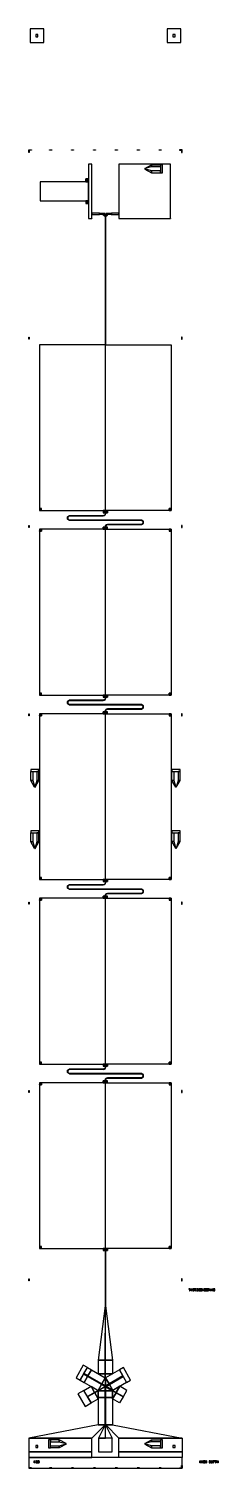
# Model space of a CAD drawing. Extents: x -100 to 6882, y -100 to 52850.
import ezdxf

# ---------------------------------------------------------------- set-up
doc = ezdxf.new("R2010")
doc.units = 0

# ---------------------------------------------------------------- blocks, each defined once
blk = doc.blocks.new('C1B')
for points in [[(-50, 52850), (-50, 52350), (450, 52350), (450, 52850), (-50, 52850)], [(160, 52640), (160, 52560), (240, 52560), (240, 52640), (160, 52640)], [(5000, 52850), (5000, 52350), (5500, 52350), (5500, 52850), (5000, 52850)], [(5210, 52640), (5210, 52560), (5290, 52560), (5290, 52640), (5210, 52640)], [(-100, 48400), (0, 48400), (0, 48380), (-80, 48380), (-80, 48300), (-100, 48300), (-100, 48400)], [(667, 48400), (747, 48400), (747, 48380), (667, 48380), (667, 48400)], [(1474, 48400), (1554, 48400), (1554, 48380), (1474, 48380), (1474, 48400)], [(2281, 48400), (2361, 48400), (2361, 48380), (2281, 48380), (2281, 48400)], [(3089, 48400), (3169, 48400), (3169, 48380), (3089, 48380), (3089, 48400)], [(3896, 48400), (3976, 48400), (3976, 48380), (3896, 48380), (3896, 48400)], [(4703, 48400), (4783, 48400), (4783, 48380), (4703, 48380), (4703, 48400)], [(5550, 48400), (5450, 48400), (5450, 48380), (5530, 48380), (5530, 48300), (5550, 48300), (5550, 48400)], [(2225, 47876), (2105, 47876), (2105, 45876), (2225, 45876), (2225, 47876)], [(2105, 47876), (2105, 47866), (2115, 47866), (2115, 47876), (2105, 47876)], [(2105, 47866), (2106, 47871), (2110, 47875), (2115, 47876), (2115, 47871), (2112, 47870), (2111, 47868), (2110, 47866), (2105, 47866)], [(2110, 47866), (2111, 47868), (2112, 47870), (2115, 47871), (2115, 47866), (2115, 47866), (2115, 47866), (2115, 47866), (2110, 47866)], [(2215, 47876), (2215, 47866), (2225, 47866), (2225, 47876), (2215, 47876)], [(2225, 47866), (2224, 47871), (2220, 47875), (2215, 47876), (2215, 47871), (2218, 47870), (2219, 47868), (2220, 47866), (2225, 47866)], [(2220, 47866), (2219, 47868), (2218, 47870), (2215, 47871), (2215, 47866), (2215, 47866), (2215, 47866), (2215, 47866), (2220, 47866)], [(3225, 45876), (5125, 45876), (5125, 47876), (3225, 47876), (3225, 45876)], [(3225, 47876), (3225, 47866), (3235, 47866), (3235, 47876), (3225, 47876)], [(3225, 47866), (3226, 47871), (3230, 47875), (3235, 47876), (3235, 47871), (3232, 47870), (3231, 47868), (3230, 47866), (3225, 47866)], [(3230, 47866), (3231, 47868), (3232, 47870), (3235, 47871), (3235, 47866), (3235, 47866), (3235, 47866), (3235, 47866), (3230, 47866)], [(4425, 47775), (4175, 47705), (4175, 47710), (4425, 47850), (4425, 47775)], [(4425, 47775), (4175, 47705), (4175, 47710), (4425, 47850), (4425, 47775)], [(4425, 47625), (4175, 47695), (4175, 47690), (4425, 47550), (4425, 47625)], [(4425, 47625), (4175, 47695), (4175, 47690), (4425, 47550), (4425, 47625)], [(4750, 47775), (4425, 47775), (4425, 47850), (4750, 47850), (4750, 47775)], [(4750, 47775), (4425, 47775), (4425, 47850), (4750, 47850), (4750, 47775)], [(4825, 47850), (4750, 47850), (4750, 47550), (4825, 47550), (4825, 47850)], [(4825, 47850), (4750, 47850), (4750, 47550), (4825, 47550), (4825, 47850)], [(5115, 47876), (5115, 47866), (5125, 47866), (5125, 47876), (5115, 47876)], [(5125, 47866), (5124, 47871), (5120, 47875), (5115, 47876), (5115, 47871), (5118, 47870), (5119, 47868), (5120, 47866), (5125, 47866)], [(5120, 47866), (5119, 47868), (5118, 47870), (5115, 47871), (5115, 47866), (5115, 47866), (5115, 47866), (5115, 47866), (5120, 47866)], [(2105, 47226), (325, 47226), (325, 46526), (2105, 46526), (2105, 47226)], [(325, 47226), (325, 47216), (335, 47216), (335, 47226), (325, 47226)], [(325, 47216), (326, 47221), (330, 47225), (335, 47226), (335, 47221), (332, 47220), (331, 47218), (330, 47216), (325, 47216)], [(330, 47216), (331, 47218), (332, 47220), (335, 47221), (335, 47216), (335, 47216), (335, 47216), (335, 47216), (330, 47216)], [(2105, 47226), (2105, 47326), (2005, 47326), (2005, 47226), (2105, 47226)], [(2105, 47326), (2092, 47276), (2055, 47239), (2005, 47226), (2005, 47276), (2030, 47283), (2048, 47301), (2055, 47326), (2105, 47326)], [(2055, 47326), (2048, 47301), (2030, 47283), (2005, 47276), (2005, 47326), (2005, 47326), (2005, 47326), (2005, 47326), (2055, 47326)], [(4750, 47625), (4425, 47625), (4425, 47550), (4750, 47550), (4750, 47625)], [(4750, 47625), (4425, 47625), (4425, 47550), (4750, 47550), (4750, 47625)], [(335, 46526), (335, 46536), (325, 46536), (325, 46526), (335, 46526)], [(325, 46536), (326, 46531), (330, 46527), (335, 46526), (335, 46531), (332, 46532), (331, 46534), (330, 46536), (325, 46536)], [(330, 46536), (331, 46534), (332, 46532), (335, 46531), (335, 46536), (335, 46536), (335, 46536), (335, 46536), (330, 46536)], [(2005, 46526), (2005, 46426), (2105, 46426), (2105, 46526), (2005, 46526)], [(2105, 46426), (2092, 46476), (2055, 46513), (2005, 46526), (2005, 46476), (2030, 46469), (2048, 46451), (2055, 46426), (2105, 46426)], [(2055, 46426), (2048, 46451), (2030, 46469), (2005, 46476), (2005, 46426), (2005, 46426), (2005, 46426), (2005, 46426), (2055, 46426)], [(2230, 46064), (2230, 46069), (2225, 46069), (2225, 46064), (2230, 46064)], [(2225, 46069), (2226, 46066), (2228, 46065), (2230, 46064), (2230, 46066), (2229, 46067), (2228, 46068), (2228, 46069), (2225, 46069)], [(2228, 46069), (2228, 46068), (2229, 46067), (2230, 46066), (2230, 46069), (2230, 46069), (2230, 46069), (2230, 46069), (2228, 46069)], [(3225, 46064), (3225, 46069), (3220, 46069), (3220, 46064), (3225, 46064)], [(3225, 46069), (3224, 46066), (3222, 46065), (3220, 46064), (3220, 46066), (3221, 46067), (3222, 46068), (3222, 46069), (3225, 46069)], [(3222, 46069), (3222, 46068), (3221, 46067), (3220, 46066), (3220, 46069), (3220, 46069), (3220, 46069), (3220, 46069), (3222, 46069)], [(2115, 45876), (2115, 45886), (2105, 45886), (2105, 45876), (2115, 45876)], [(2105, 45886), (2106, 45881), (2110, 45877), (2115, 45876), (2115, 45881), (2112, 45882), (2111, 45884), (2110, 45886), (2105, 45886)], [(2110, 45886), (2111, 45884), (2112, 45882), (2115, 45881), (2115, 45886), (2115, 45886), (2115, 45886), (2115, 45886), (2110, 45886)], [(2225, 45876), (2225, 45886), (2215, 45886), (2215, 45876), (2225, 45876)], [(2225, 45886), (2224, 45881), (2220, 45877), (2215, 45876), (2215, 45881), (2218, 45882), (2219, 45884), (2220, 45886), (2225, 45886)], [(2220, 45886), (2219, 45884), (2218, 45882), (2215, 45881), (2215, 45886), (2215, 45886), (2215, 45886), (2215, 45886), (2220, 45886)], [(2506, 46064), (2225, 46064), (2225, 46014), (2506, 46014), (2506, 46064)], [(2225, 46014), (2225, 46009), (2230, 46009), (2230, 46014), (2225, 46014)], [(2225, 46009), (2226, 46012), (2228, 46013), (2230, 46014), (2230, 46012), (2229, 46011), (2228, 46010), (2228, 46009), (2225, 46009)], [(2228, 46009), (2228, 46010), (2229, 46011), (2230, 46012), (2230, 46009), (2230, 46009), (2230, 46009), (2230, 46009), (2228, 46009)], [(2496, 46064), (2496, 46054), (2506, 46054), (2506, 46064), (2496, 46064)], [(2506, 46054), (2504, 46059), (2500, 46063), (2496, 46064), (2496, 46059), (2498, 46058), (2500, 46056), (2500, 46054), (2506, 46054)], [(2500, 46054), (2500, 46056), (2498, 46058), (2496, 46059), (2496, 46054), (2496, 46054), (2496, 46054), (2496, 46054), (2500, 46054)], [(2506, 46014), (2506, 46024), (2496, 46024), (2496, 46014), (2506, 46014)], [(2506, 46024), (2504, 46019), (2500, 46015), (2496, 46014), (2496, 46019), (2498, 46020), (2500, 46022), (2500, 46024), (2506, 46024)], [(2500, 46024), (2500, 46022), (2498, 46020), (2496, 46019), (2496, 46024), (2496, 46024), (2496, 46024), (2496, 46024), (2500, 46024)], [(2510, 46050), (2510, 46055), (2506, 46055), (2506, 46050), (2510, 46050)], [(2506, 46055), (2506, 46052), (2508, 46051), (2510, 46050), (2510, 46052), (2509, 46053), (2508, 46054), (2508, 46055), (2506, 46055)], [(2706, 46050), (2506, 46050), (2506, 46028), (2706, 46028), (2706, 46050)], [(2506, 46028), (2506, 46023), (2510, 46023), (2510, 46028), (2506, 46028)], [(2506, 46023), (2506, 46026), (2508, 46027), (2510, 46028), (2510, 46026), (2509, 46025), (2508, 46024), (2508, 46023), (2506, 46023)], [(2508, 46055), (2508, 46054), (2509, 46053), (2510, 46052), (2510, 46055), (2510, 46055), (2510, 46055), (2510, 46055), (2508, 46055)], [(2508, 46023), (2508, 46024), (2509, 46025), (2510, 46026), (2510, 46023), (2510, 46023), (2510, 46023), (2510, 46023), (2508, 46023)], [(2657, 46005), (2659, 46014), (2665, 46020), (2674, 46022), (2674, 46020), (2666, 46018), (2661, 46013), (2659, 46005), (2657, 46005)], [(2660, 45990), (2660, 46005), (2657, 46005), (2657, 45990), (2660, 45990)], [(2674, 45974), (2665, 45976), (2659, 45982), (2657, 45990), (2659, 45990), (2661, 45983), (2666, 45977), (2674, 45975), (2674, 45974)], [(2659, 46005), (2661, 46013), (2666, 46018), (2674, 46020), (2674, 46019), (2667, 46017), (2662, 46012), (2660, 46005), (2659, 46005)], [(2674, 45975), (2666, 45977), (2661, 45983), (2659, 45990), (2660, 45990), (2662, 45984), (2667, 45979), (2674, 45977), (2674, 45975)], [(2674, 46019), (2777, 46019), (2777, 46022), (2674, 46022), (2674, 46019)], [(2707, 45977), (2674, 45977), (2674, 45974), (2707, 45974), (2707, 45977)], [(2700, 46046), (2696, 46046), (2696, 46032), (2700, 46032), (2700, 46046)], [(2706, 46042), (2700, 46042), (2700, 46036), (2706, 46036), (2706, 46042)], [(2724, 45960), (2721, 45969), (2715, 45975), (2707, 45977), (2707, 45975), (2715, 45973), (2720, 45968), (2722, 45960), (2724, 45960)], [(2722, 45960), (2720, 45968), (2715, 45973), (2707, 45975), (2707, 45974), (2714, 45972), (2719, 45967), (2720, 45960), (2722, 45960)], [(2724, 41225), (2724, 45960), (2720, 45960), (2720, 41225), (2724, 41225)], [(2726, 45960), (2729, 45969), (2735, 45975), (2743, 45977), (2743, 45975), (2736, 45973), (2730, 45968), (2728, 45960), (2726, 45960)], [(2726, 41225), (2726, 45960), (2730, 45960), (2730, 41225), (2726, 41225)], [(2728, 45960), (2730, 45968), (2736, 45973), (2743, 45975), (2743, 45974), (2736, 45972), (2731, 45967), (2730, 45960), (2728, 45960)], [(2743, 45974), (2777, 45974), (2777, 45977), (2743, 45977), (2743, 45974)], [(2744, 46028), (2944, 46028), (2944, 46050), (2744, 46050), (2744, 46028)], [(2744, 46036), (2750, 46036), (2750, 46042), (2744, 46042), (2744, 46036)], [(2750, 46032), (2754, 46032), (2754, 46046), (2750, 46046), (2750, 46032)], [(2793, 46005), (2791, 46014), (2785, 46020), (2777, 46022), (2777, 46020), (2784, 46018), (2789, 46013), (2792, 46005), (2793, 46005)], [(2792, 46005), (2789, 46013), (2784, 46018), (2777, 46020), (2777, 46019), (2783, 46017), (2788, 46012), (2790, 46005), (2792, 46005)], [(2777, 45974), (2785, 45976), (2791, 45982), (2793, 45990), (2792, 45990), (2789, 45983), (2784, 45977), (2777, 45975), (2777, 45974)], [(2777, 45975), (2784, 45977), (2789, 45983), (2792, 45990), (2790, 45990), (2788, 45984), (2783, 45979), (2777, 45977), (2777, 45975)], [(2793, 45990), (2793, 46005), (2790, 46005), (2790, 45990), (2793, 45990)], [(2944, 46050), (2944, 46055), (2940, 46055), (2940, 46050), (2944, 46050)], [(2944, 46055), (2944, 46052), (2942, 46051), (2940, 46050), (2940, 46052), (2941, 46053), (2942, 46054), (2942, 46055), (2944, 46055)], [(2942, 46055), (2942, 46054), (2941, 46053), (2940, 46052), (2940, 46055), (2940, 46055), (2940, 46055), (2940, 46055), (2942, 46055)], [(2940, 46028), (2940, 46023), (2944, 46023), (2944, 46028), (2940, 46028)], [(2944, 46023), (2944, 46026), (2942, 46027), (2940, 46028), (2940, 46026), (2941, 46025), (2942, 46024), (2942, 46023), (2944, 46023)], [(2942, 46023), (2942, 46024), (2941, 46025), (2940, 46026), (2940, 46023), (2940, 46023), (2940, 46023), (2940, 46023), (2942, 46023)], [(2944, 46014), (3225, 46014), (3225, 46064), (2944, 46064), (2944, 46014)], [(2944, 46064), (2944, 46059), (2950, 46059), (2950, 46064), (2944, 46064)], [(2944, 46059), (2945, 46062), (2947, 46063), (2950, 46064), (2950, 46062), (2948, 46061), (2947, 46060), (2947, 46059), (2944, 46059)], [(2950, 46014), (2950, 46019), (2944, 46019), (2944, 46014), (2950, 46014)], [(2944, 46019), (2945, 46016), (2947, 46015), (2950, 46014), (2950, 46016), (2948, 46017), (2947, 46018), (2947, 46019), (2944, 46019)], [(2947, 46059), (2947, 46060), (2948, 46061), (2950, 46062), (2950, 46059), (2950, 46059), (2950, 46059), (2950, 46059), (2947, 46059)], [(2947, 46019), (2947, 46018), (2948, 46017), (2950, 46016), (2950, 46019), (2950, 46019), (2950, 46019), (2950, 46019), (2947, 46019)], [(3220, 46014), (3220, 46009), (3225, 46009), (3225, 46014), (3220, 46014)], [(3225, 46009), (3224, 46012), (3222, 46013), (3220, 46014), (3220, 46012), (3221, 46011), (3222, 46010), (3222, 46009), (3225, 46009)], [(3222, 46009), (3222, 46010), (3221, 46011), (3220, 46012), (3220, 46009), (3220, 46009), (3220, 46009), (3220, 46009), (3222, 46009)], [(3235, 45876), (3235, 45886), (3225, 45886), (3225, 45876), (3235, 45876)], [(3225, 45886), (3226, 45881), (3230, 45877), (3235, 45876), (3235, 45881), (3232, 45882), (3231, 45884), (3230, 45886), (3225, 45886)], [(3230, 45886), (3231, 45884), (3232, 45882), (3235, 45881), (3235, 45886), (3235, 45886), (3235, 45886), (3235, 45886), (3230, 45886)], [(5125, 45876), (5125, 45886), (5115, 45886), (5115, 45876), (5125, 45876)], [(5125, 45886), (5124, 45881), (5120, 45877), (5115, 45876), (5115, 45881), (5118, 45882), (5119, 45884), (5120, 45886), (5125, 45886)], [(5120, 45886), (5119, 45884), (5118, 45882), (5115, 45881), (5115, 45886), (5115, 45886), (5115, 45886), (5115, 45886), (5120, 45886)], [(-100, 41431), (-100, 41511), (-80, 41511), (-80, 41431), (-100, 41431)], [(5550, 41431), (5550, 41511), (5530, 41511), (5530, 41431), (5550, 41431)], [(2724, 35125), (2724, 41225), (301, 41225), (301, 35125), (2724, 35125)], [(2726, 35125), (2726, 41225), (5149, 41225), (5149, 35125), (2726, 35125)], [(376, 35125), (376, 35200), (301, 35200), (301, 35125), (376, 35125)], [(301, 35200), (311, 35162), (338, 35135), (376, 35125), (376, 35162), (357, 35167), (344, 35181), (338, 35200), (301, 35200)], [(338, 35200), (344, 35181), (357, 35167), (376, 35162), (376, 35200), (376, 35200), (376, 35200), (376, 35200), (338, 35200)], [(2645, 34929), (2687, 34941), (2718, 34971), (2730, 35014), (2726, 35014), (2716, 34973), (2686, 34943), (2645, 34932), (2645, 34929)], [(2645, 34935), (2684, 34946), (2713, 34974), (2724, 35014), (2720, 35014), (2710, 34976), (2683, 34948), (2645, 34938), (2645, 34935)], [(2646, 35125), (2646, 35050), (2720, 35050), (2720, 35125), (2646, 35125)], [(2720, 35050), (2710, 35087), (2683, 35115), (2646, 35125), (2646, 35087), (2664, 35082), (2678, 35068), (2683, 35050), (2720, 35050)], [(2683, 35050), (2678, 35068), (2664, 35082), (2646, 35087), (2646, 35050), (2646, 35050), (2646, 35050), (2646, 35050), (2683, 35050)], [(2724, 35014), (2724, 35125), (2720, 35125), (2720, 35014), (2724, 35014)], [(2726, 35014), (2726, 35125), (2730, 35125), (2730, 35014), (2726, 35014)], [(2730, 35125), (2730, 35050), (2804, 35050), (2804, 35125), (2730, 35125)], [(2730, 35050), (2740, 35087), (2767, 35115), (2804, 35125), (2804, 35087), (2786, 35082), (2772, 35068), (2767, 35050), (2730, 35050)], [(2767, 35050), (2772, 35068), (2786, 35082), (2804, 35087), (2804, 35050), (2804, 35050), (2804, 35050), (2804, 35050), (2767, 35050)], [(5149, 35125), (5149, 35200), (5074, 35200), (5074, 35125), (5149, 35125)], [(5149, 35200), (5139, 35162), (5112, 35135), (5074, 35125), (5074, 35162), (5093, 35167), (5106, 35181), (5112, 35200), (5149, 35200)], [(5112, 35200), (5106, 35181), (5093, 35167), (5074, 35162), (5074, 35200), (5074, 35200), (5074, 35200), (5074, 35200), (5112, 35200)], [(-100, 34503), (-100, 34583), (-80, 34583), (-80, 34503), (-100, 34503)], [(2724, 28339), (2724, 34439), (301, 34439), (301, 28339), (2724, 28339)], [(301, 34439), (301, 34364), (376, 34364), (376, 34439), (301, 34439)], [(301, 34364), (311, 34401), (338, 34429), (376, 34439), (376, 34401), (357, 34396), (344, 34382), (338, 34364), (301, 34364)], [(1400, 34769), (1327, 34811), (1327, 34896), (1400, 34938), (1400, 34935), (1329, 34894), (1329, 34813), (1400, 34772), (1400, 34769)], [(1400, 34775), (1332, 34814), (1332, 34893), (1400, 34932), (1400, 34929), (1335, 34891), (1335, 34816), (1400, 34778), (1400, 34775)], [(1400, 34935), (2645, 34935), (2645, 34938), (1400, 34938), (1400, 34935)], [(1400, 34932), (2645, 34932), (2645, 34929), (1400, 34929), (1400, 34932)], [(4050, 34775), (1400, 34775), (1400, 34778), (4050, 34778), (4050, 34775)], [(4050, 34772), (1400, 34772), (1400, 34769), (4050, 34769), (4050, 34772)], [(2720, 34439), (2720, 34514), (2646, 34514), (2646, 34439), (2720, 34439)], [(2720, 34514), (2710, 34476), (2683, 34449), (2646, 34439), (2646, 34476), (2664, 34481), (2678, 34495), (2683, 34514), (2720, 34514)], [(2683, 34514), (2678, 34495), (2664, 34481), (2646, 34476), (2646, 34514), (2646, 34514), (2646, 34514), (2646, 34514), (2683, 34514)], [(2720, 34534), (2732, 34576), (2763, 34607), (2805, 34618), (2805, 34615), (2764, 34604), (2734, 34574), (2724, 34534), (2720, 34534)], [(2724, 34439), (2724, 34534), (2720, 34534), (2720, 34439), (2724, 34439)], [(2726, 34534), (2737, 34573), (2766, 34602), (2805, 34612), (2805, 34609), (2767, 34599), (2740, 34571), (2730, 34534), (2726, 34534)], [(2726, 34439), (2726, 34534), (2730, 34534), (2730, 34439), (2726, 34439)], [(2726, 28339), (2726, 34439), (5149, 34439), (5149, 28339), (2726, 28339)], [(2804, 34439), (2804, 34514), (2730, 34514), (2730, 34439), (2804, 34439)], [(2730, 34514), (2740, 34476), (2767, 34449), (2804, 34439), (2804, 34476), (2786, 34481), (2772, 34495), (2767, 34514), (2730, 34514)], [(2767, 34514), (2772, 34495), (2786, 34481), (2804, 34476), (2804, 34514), (2804, 34514), (2804, 34514), (2804, 34514), (2767, 34514)], [(2805, 34615), (4050, 34615), (4050, 34618), (2805, 34618), (2805, 34615)], [(2805, 34612), (4050, 34612), (4050, 34609), (2805, 34609), (2805, 34612)], [(4050, 34609), (4123, 34651), (4123, 34736), (4050, 34778), (4050, 34775), (4121, 34734), (4121, 34653), (4050, 34612), (4050, 34609)], [(4050, 34615), (4118, 34654), (4118, 34733), (4050, 34772), (4050, 34769), (4115, 34731), (4115, 34656), (4050, 34618), (4050, 34615)], [(5074, 34439), (5074, 34364), (5149, 34364), (5149, 34439), (5074, 34439)], [(5149, 34364), (5139, 34401), (5112, 34429), (5074, 34439), (5074, 34401), (5093, 34396), (5106, 34382), (5112, 34364), (5149, 34364)], [(5550, 34503), (5550, 34583), (5530, 34583), (5530, 34503), (5550, 34503)], [(338, 34364), (344, 34382), (357, 34396), (376, 34401), (376, 34364), (376, 34364), (376, 34364), (376, 34364), (338, 34364)], [(5112, 34364), (5106, 34382), (5093, 34396), (5074, 34401), (5074, 34364), (5074, 34364), (5074, 34364), (5074, 34364), (5112, 34364)], [(376, 28339), (376, 28414), (301, 28414), (301, 28339), (376, 28339)], [(301, 28414), (311, 28376), (338, 28349), (376, 28339), (376, 28376), (357, 28381), (344, 28395), (338, 28414), (301, 28414)], [(338, 28414), (344, 28395), (357, 28381), (376, 28376), (376, 28414), (376, 28414), (376, 28414), (376, 28414), (338, 28414)], [(1400, 27983), (1327, 28025), (1327, 28110), (1400, 28152), (1400, 28149), (1329, 28108), (1329, 28027), (1400, 27986), (1400, 27983)], [(1400, 27989), (1332, 28028), (1332, 28107), (1400, 28146), (1400, 28143), (1335, 28105), (1335, 28030), (1400, 27992), (1400, 27989)], [(1400, 28149), (2645, 28149), (2645, 28152), (1400, 28152), (1400, 28149)], [(1400, 28146), (2645, 28146), (2645, 28143), (1400, 28143), (1400, 28146)], [(2645, 28143), (2687, 28155), (2718, 28185), (2730, 28228), (2726, 28228), (2716, 28187), (2686, 28157), (2645, 28146), (2645, 28143)], [(2645, 28149), (2684, 28160), (2713, 28188), (2724, 28228), (2720, 28228), (2710, 28190), (2683, 28162), (2645, 28152), (2645, 28149)], [(2646, 28339), (2646, 28264), (2720, 28264), (2720, 28339), (2646, 28339)], [(2720, 28264), (2710, 28301), (2683, 28329), (2646, 28339), (2646, 28301), (2664, 28296), (2678, 28282), (2683, 28264), (2720, 28264)], [(2683, 28264), (2678, 28282), (2664, 28296), (2646, 28301), (2646, 28264), (2646, 28264), (2646, 28264), (2646, 28264), (2683, 28264)], [(2724, 28228), (2724, 28339), (2720, 28339), (2720, 28228), (2724, 28228)], [(2726, 28228), (2726, 28339), (2730, 28339), (2730, 28228), (2726, 28228)], [(2730, 28339), (2730, 28264), (2804, 28264), (2804, 28339), (2730, 28339)], [(2730, 28264), (2740, 28301), (2767, 28329), (2804, 28339), (2804, 28301), (2786, 28296), (2772, 28282), (2767, 28264), (2730, 28264)], [(2767, 28264), (2772, 28282), (2786, 28296), (2804, 28301), (2804, 28264), (2804, 28264), (2804, 28264), (2804, 28264), (2767, 28264)], [(5149, 28339), (5149, 28414), (5074, 28414), (5074, 28339), (5149, 28339)], [(5149, 28414), (5139, 28376), (5112, 28349), (5074, 28339), (5074, 28376), (5093, 28381), (5106, 28395), (5112, 28414), (5149, 28414)], [(5112, 28414), (5106, 28395), (5093, 28381), (5074, 28376), (5074, 28414), (5074, 28414), (5074, 28414), (5074, 28414), (5112, 28414)], [(-100, 27574), (-100, 27654), (-80, 27654), (-80, 27574), (-100, 27574)], [(2724, 21553), (2724, 27653), (301, 27653), (301, 21553), (2724, 21553)], [(301, 27653), (301, 27578), (376, 27578), (376, 27653), (301, 27653)], [(301, 27578), (311, 27615), (338, 27643), (376, 27653), (376, 27615), (357, 27610), (344, 27596), (338, 27578), (301, 27578)], [(338, 27578), (344, 27596), (357, 27610), (376, 27615), (376, 27578), (376, 27578), (376, 27578), (376, 27578), (338, 27578)], [(4050, 27989), (1400, 27989), (1400, 27992), (4050, 27992), (4050, 27989)], [(4050, 27986), (1400, 27986), (1400, 27983), (4050, 27983), (4050, 27986)], [(2720, 27653), (2720, 27728), (2646, 27728), (2646, 27653), (2720, 27653)], [(2720, 27728), (2710, 27690), (2683, 27663), (2646, 27653), (2646, 27690), (2664, 27695), (2678, 27709), (2683, 27728), (2720, 27728)], [(2683, 27728), (2678, 27709), (2664, 27695), (2646, 27690), (2646, 27728), (2646, 27728), (2646, 27728), (2646, 27728), (2683, 27728)], [(2720, 27748), (2732, 27790), (2763, 27821), (2805, 27832), (2805, 27829), (2764, 27818), (2734, 27788), (2724, 27748), (2720, 27748)], [(2724, 27653), (2724, 27748), (2720, 27748), (2720, 27653), (2724, 27653)], [(2726, 27748), (2737, 27787), (2766, 27816), (2805, 27826), (2805, 27823), (2767, 27813), (2740, 27785), (2730, 27748), (2726, 27748)], [(2726, 27653), (2726, 27748), (2730, 27748), (2730, 27653), (2726, 27653)], [(2726, 21553), (2726, 27653), (5149, 27653), (5149, 21553), (2726, 21553)], [(2804, 27653), (2804, 27728), (2730, 27728), (2730, 27653), (2804, 27653)], [(2730, 27728), (2740, 27690), (2767, 27663), (2804, 27653), (2804, 27690), (2786, 27695), (2772, 27709), (2767, 27728), (2730, 27728)], [(2767, 27728), (2772, 27709), (2786, 27695), (2804, 27690), (2804, 27728), (2804, 27728), (2804, 27728), (2804, 27728), (2767, 27728)], [(2805, 27829), (4050, 27829), (4050, 27832), (2805, 27832), (2805, 27829)], [(2805, 27826), (4050, 27826), (4050, 27823), (2805, 27823), (2805, 27826)], [(4050, 27823), (4123, 27865), (4123, 27950), (4050, 27992), (4050, 27989), (4121, 27948), (4121, 27867), (4050, 27826), (4050, 27823)], [(4050, 27829), (4118, 27868), (4118, 27947), (4050, 27986), (4050, 27983), (4115, 27945), (4115, 27870), (4050, 27832), (4050, 27829)], [(5074, 27653), (5074, 27578), (5149, 27578), (5149, 27653), (5074, 27653)], [(5149, 27578), (5139, 27615), (5112, 27643), (5074, 27653), (5074, 27615), (5093, 27610), (5106, 27596), (5112, 27578), (5149, 27578)], [(5112, 27578), (5106, 27596), (5093, 27610), (5074, 27615), (5074, 27578), (5074, 27578), (5074, 27578), (5074, 27578), (5112, 27578)], [(5550, 27574), (5550, 27654), (5530, 27654), (5530, 27574), (5550, 27574)], [(-25, 25600), (-25, 25525), (275, 25525), (275, 25600), (-25, 25600)], [(-25, 25600), (-25, 25525), (275, 25525), (275, 25600), (-25, 25600)], [(50, 25525), (50, 25200), (-25, 25200), (-25, 25525), (50, 25525)], [(50, 25525), (50, 25200), (-25, 25200), (-25, 25525), (50, 25525)], [(200, 25525), (200, 25200), (275, 25200), (275, 25525), (200, 25525)], [(200, 25525), (200, 25200), (275, 25200), (275, 25525), (200, 25525)], [(5175, 25600), (5175, 25525), (5475, 25525), (5475, 25600), (5175, 25600)], [(5175, 25600), (5175, 25525), (5475, 25525), (5475, 25600), (5175, 25600)], [(5250, 25525), (5250, 25200), (5175, 25200), (5175, 25525), (5250, 25525)], [(5250, 25525), (5250, 25200), (5175, 25200), (5175, 25525), (5250, 25525)], [(5400, 25525), (5400, 25200), (5475, 25200), (5475, 25525), (5400, 25525)], [(5400, 25525), (5400, 25200), (5475, 25200), (5475, 25525), (5400, 25525)], [(50, 25200), (120, 24950), (115, 24950), (-25, 25200), (50, 25200)], [(50, 25200), (120, 24950), (115, 24950), (-25, 25200), (50, 25200)], [(200, 25200), (130, 24950), (135, 24950), (275, 25200), (200, 25200)], [(200, 25200), (130, 24950), (135, 24950), (275, 25200), (200, 25200)], [(5250, 25200), (5320, 24950), (5315, 24950), (5175, 25200), (5250, 25200)], [(5250, 25200), (5320, 24950), (5315, 24950), (5175, 25200), (5250, 25200)], [(5400, 25200), (5330, 24950), (5335, 24950), (5475, 25200), (5400, 25200)], [(5400, 25200), (5330, 24950), (5335, 24950), (5475, 25200), (5400, 25200)], [(-25, 23345), (-25, 23270), (275, 23270), (275, 23345), (-25, 23345)], [(-25, 23345), (-25, 23270), (275, 23270), (275, 23345), (-25, 23345)], [(5175, 23350), (5175, 23275), (5475, 23275), (5475, 23350), (5175, 23350)], [(5175, 23350), (5175, 23275), (5475, 23275), (5475, 23350), (5175, 23350)], [(50, 23270), (50, 22945), (-25, 22945), (-25, 23270), (50, 23270)], [(50, 23270), (50, 22945), (-25, 22945), (-25, 23270), (50, 23270)], [(50, 22945), (120, 22695), (115, 22695), (-25, 22945), (50, 22945)], [(50, 22945), (120, 22695), (115, 22695), (-25, 22945), (50, 22945)], [(200, 22945), (130, 22695), (135, 22695), (275, 22945), (200, 22945)], [(200, 22945), (130, 22695), (135, 22695), (275, 22945), (200, 22945)], [(200, 23270), (200, 22945), (275, 22945), (275, 23270), (200, 23270)], [(200, 23270), (200, 22945), (275, 22945), (275, 23270), (200, 23270)], [(5250, 23275), (5250, 22950), (5175, 22950), (5175, 23275), (5250, 23275)], [(5250, 23275), (5250, 22950), (5175, 22950), (5175, 23275), (5250, 23275)], [(5250, 22950), (5320, 22700), (5315, 22700), (5175, 22950), (5250, 22950)], [(5250, 22950), (5320, 22700), (5315, 22700), (5175, 22950), (5250, 22950)], [(5400, 22950), (5330, 22700), (5335, 22700), (5475, 22950), (5400, 22950)], [(5400, 22950), (5330, 22700), (5335, 22700), (5475, 22950), (5400, 22950)], [(5400, 23275), (5400, 22950), (5475, 22950), (5475, 23275), (5400, 23275)], [(5400, 23275), (5400, 22950), (5475, 22950), (5475, 23275), (5400, 23275)], [(376, 21553), (376, 21628), (301, 21628), (301, 21553), (376, 21553)], [(301, 21628), (311, 21590), (338, 21563), (376, 21553), (376, 21590), (357, 21595), (344, 21609), (338, 21628), (301, 21628)], [(338, 21628), (344, 21609), (357, 21595), (376, 21590), (376, 21628), (376, 21628), (376, 21628), (376, 21628), (338, 21628)], [(1400, 21197), (1327, 21239), (1327, 21324), (1400, 21366), (1400, 21363), (1329, 21322), (1329, 21241), (1400, 21200), (1400, 21197)], [(1400, 21203), (1332, 21242), (1332, 21321), (1400, 21360), (1400, 21357), (1335, 21319), (1335, 21244), (1400, 21206), (1400, 21203)], [(1400, 21363), (2645, 21363), (2645, 21366), (1400, 21366), (1400, 21363)], [(1400, 21360), (2645, 21360), (2645, 21357), (1400, 21357), (1400, 21360)], [(4050, 21203), (1400, 21203), (1400, 21206), (4050, 21206), (4050, 21203)], [(4050, 21200), (1400, 21200), (1400, 21197), (4050, 21197), (4050, 21200)], [(2645, 21357), (2687, 21368), (2718, 21399), (2730, 21442), (2726, 21442), (2716, 21401), (2686, 21371), (2645, 21360), (2645, 21357)], [(2645, 21363), (2684, 21374), (2713, 21402), (2724, 21442), (2720, 21442), (2710, 21404), (2683, 21376), (2645, 21366), (2645, 21363)], [(2646, 21553), (2646, 21478), (2720, 21478), (2720, 21553), (2646, 21553)], [(2720, 21478), (2710, 21515), (2683, 21543), (2646, 21553), (2646, 21515), (2664, 21510), (2678, 21496), (2683, 21478), (2720, 21478)], [(2683, 21478), (2678, 21496), (2664, 21510), (2646, 21515), (2646, 21478), (2646, 21478), (2646, 21478), (2646, 21478), (2683, 21478)], [(2724, 21442), (2724, 21553), (2720, 21553), (2720, 21442), (2724, 21442)], [(2726, 21442), (2726, 21553), (2730, 21553), (2730, 21442), (2726, 21442)], [(2730, 21553), (2730, 21478), (2804, 21478), (2804, 21553), (2730, 21553)], [(2730, 21478), (2740, 21515), (2767, 21543), (2804, 21553), (2804, 21515), (2786, 21510), (2772, 21496), (2767, 21478), (2730, 21478)], [(2767, 21478), (2772, 21496), (2786, 21510), (2804, 21515), (2804, 21478), (2804, 21478), (2804, 21478), (2804, 21478), (2767, 21478)], [(4050, 21037), (4123, 21079), (4123, 21164), (4050, 21206), (4050, 21203), (4121, 21162), (4121, 21081), (4050, 21040), (4050, 21037)], [(4050, 21043), (4118, 21082), (4118, 21161), (4050, 21200), (4050, 21197), (4115, 21159), (4115, 21084), (4050, 21046), (4050, 21043)], [(5149, 21553), (5149, 21628), (5074, 21628), (5074, 21553), (5149, 21553)], [(5149, 21628), (5139, 21590), (5112, 21563), (5074, 21553), (5074, 21590), (5093, 21595), (5106, 21609), (5112, 21628), (5149, 21628)], [(5112, 21628), (5106, 21609), (5093, 21595), (5074, 21590), (5074, 21628), (5074, 21628), (5074, 21628), (5074, 21628), (5112, 21628)], [(-100, 20646), (-100, 20726), (-80, 20726), (-80, 20646), (-100, 20646)], [(2724, 14767), (2724, 20867), (301, 20867), (301, 14767), (2724, 14767)], [(301, 20867), (301, 20792), (376, 20792), (376, 20867), (301, 20867)], [(301, 20792), (311, 20829), (338, 20857), (376, 20867), (376, 20829), (357, 20824), (344, 20810), (338, 20792), (301, 20792)], [(338, 20792), (344, 20810), (357, 20824), (376, 20829), (376, 20792), (376, 20792), (376, 20792), (376, 20792), (338, 20792)], [(2720, 20867), (2720, 20942), (2646, 20942), (2646, 20867), (2720, 20867)], [(2720, 20942), (2710, 20904), (2683, 20877), (2646, 20867), (2646, 20904), (2664, 20909), (2678, 20923), (2683, 20942), (2720, 20942)], [(2683, 20942), (2678, 20923), (2664, 20909), (2646, 20904), (2646, 20942), (2646, 20942), (2646, 20942), (2646, 20942), (2683, 20942)], [(2720, 20962), (2732, 21004), (2763, 21035), (2805, 21046), (2805, 21043), (2764, 21032), (2734, 21002), (2724, 20962), (2720, 20962)], [(2724, 20867), (2724, 20962), (2720, 20962), (2720, 20867), (2724, 20867)], [(2726, 20962), (2737, 21001), (2766, 21030), (2805, 21040), (2805, 21037), (2767, 21027), (2740, 20999), (2730, 20962), (2726, 20962)], [(2726, 20867), (2726, 20962), (2730, 20962), (2730, 20867), (2726, 20867)], [(2726, 14767), (2726, 20867), (5149, 20867), (5149, 14767), (2726, 14767)], [(2804, 20867), (2804, 20942), (2730, 20942), (2730, 20867), (2804, 20867)], [(2730, 20942), (2740, 20904), (2767, 20877), (2804, 20867), (2804, 20904), (2786, 20909), (2772, 20923), (2767, 20942), (2730, 20942)], [(2767, 20942), (2772, 20923), (2786, 20909), (2804, 20904), (2804, 20942), (2804, 20942), (2804, 20942), (2804, 20942), (2767, 20942)], [(2805, 21043), (4050, 21043), (4050, 21046), (2805, 21046), (2805, 21043)], [(2805, 21040), (4050, 21040), (4050, 21037), (2805, 21037), (2805, 21040)], [(5074, 20867), (5074, 20792), (5149, 20792), (5149, 20867), (5074, 20867)], [(5149, 20792), (5139, 20829), (5112, 20857), (5074, 20867), (5074, 20829), (5093, 20824), (5106, 20810), (5112, 20792), (5149, 20792)], [(5112, 20792), (5106, 20810), (5093, 20824), (5074, 20829), (5074, 20792), (5074, 20792), (5074, 20792), (5074, 20792), (5112, 20792)], [(5550, 20646), (5550, 20726), (5530, 20726), (5530, 20646), (5550, 20646)], [(376, 14767), (376, 14842), (301, 14842), (301, 14767), (376, 14767)], [(301, 14842), (311, 14804), (338, 14777), (376, 14767), (376, 14804), (357, 14809), (344, 14823), (338, 14842), (301, 14842)], [(338, 14842), (344, 14823), (357, 14809), (376, 14804), (376, 14842), (376, 14842), (376, 14842), (376, 14842), (338, 14842)], [(5149, 14767), (5149, 14842), (5074, 14842), (5074, 14767), (5149, 14767)], [(5149, 14842), (5139, 14804), (5112, 14777), (5074, 14767), (5074, 14804), (5093, 14809), (5106, 14823), (5112, 14842), (5149, 14842)], [(5112, 14842), (5106, 14823), (5093, 14809), (5074, 14804), (5074, 14842), (5074, 14842), (5074, 14842), (5074, 14842), (5112, 14842)], [(1400, 14411), (1327, 14453), (1327, 14538), (1400, 14580), (1400, 14577), (1329, 14536), (1329, 14455), (1400, 14414), (1400, 14411)], [(1400, 14417), (1332, 14456), (1332, 14535), (1400, 14574), (1400, 14571), (1335, 14533), (1335, 14458), (1400, 14420), (1400, 14417)], [(1400, 14577), (2645, 14577), (2645, 14580), (1400, 14580), (1400, 14577)], [(1400, 14574), (2645, 14574), (2645, 14571), (1400, 14571), (1400, 14574)], [(4050, 14417), (1400, 14417), (1400, 14420), (4050, 14420), (4050, 14417)], [(4050, 14414), (1400, 14414), (1400, 14411), (4050, 14411), (4050, 14414)], [(2645, 14571), (2687, 14582), (2718, 14613), (2730, 14656), (2726, 14656), (2716, 14615), (2686, 14585), (2645, 14574), (2645, 14571)], [(2645, 14577), (2684, 14588), (2713, 14616), (2724, 14656), (2720, 14656), (2710, 14618), (2683, 14590), (2645, 14580), (2645, 14577)], [(2646, 14767), (2646, 14692), (2720, 14692), (2720, 14767), (2646, 14767)], [(2720, 14692), (2710, 14729), (2683, 14757), (2646, 14767), (2646, 14729), (2664, 14724), (2678, 14710), (2683, 14692), (2720, 14692)], [(2683, 14692), (2678, 14710), (2664, 14724), (2646, 14729), (2646, 14692), (2646, 14692), (2646, 14692), (2646, 14692), (2683, 14692)], [(2724, 14656), (2724, 14767), (2720, 14767), (2720, 14656), (2724, 14656)], [(2726, 14656), (2726, 14767), (2730, 14767), (2730, 14656), (2726, 14656)], [(2730, 14767), (2730, 14692), (2804, 14692), (2804, 14767), (2730, 14767)], [(2730, 14692), (2740, 14729), (2767, 14757), (2804, 14767), (2804, 14729), (2786, 14724), (2772, 14710), (2767, 14692), (2730, 14692)], [(2767, 14692), (2772, 14710), (2786, 14724), (2804, 14729), (2804, 14692), (2804, 14692), (2804, 14692), (2804, 14692), (2767, 14692)], [(4050, 14251), (4123, 14293), (4123, 14378), (4050, 14420), (4050, 14417), (4121, 14376), (4121, 14295), (4050, 14254), (4050, 14251)], [(4050, 14257), (4118, 14296), (4118, 14375), (4050, 14414), (4050, 14411), (4115, 14373), (4115, 14298), (4050, 14260), (4050, 14257)], [(-100, 13717), (-100, 13797), (-80, 13797), (-80, 13717), (-100, 13717)], [(2724, 7981), (2724, 14081), (301, 14081), (301, 7981), (2724, 7981)], [(301, 14081), (301, 14006), (376, 14006), (376, 14081), (301, 14081)], [(301, 14006), (311, 14043), (338, 14071), (376, 14081), (376, 14043), (357, 14038), (344, 14024), (338, 14006), (301, 14006)], [(338, 14006), (344, 14024), (357, 14038), (376, 14043), (376, 14006), (376, 14006), (376, 14006), (376, 14006), (338, 14006)], [(2720, 14081), (2720, 14156), (2646, 14156), (2646, 14081), (2720, 14081)], [(2720, 14156), (2710, 14118), (2683, 14091), (2646, 14081), (2646, 14118), (2664, 14123), (2678, 14137), (2683, 14156), (2720, 14156)], [(2683, 14156), (2678, 14137), (2664, 14123), (2646, 14118), (2646, 14156), (2646, 14156), (2646, 14156), (2646, 14156), (2683, 14156)], [(2720, 14176), (2732, 14218), (2763, 14249), (2805, 14260), (2805, 14257), (2764, 14246), (2734, 14216), (2724, 14176), (2720, 14176)], [(2724, 14081), (2724, 14176), (2720, 14176), (2720, 14081), (2724, 14081)], [(2726, 7981), (2726, 14081), (5149, 14081), (5149, 7981), (2726, 7981)], [(2726, 14176), (2737, 14215), (2766, 14244), (2805, 14254), (2805, 14251), (2767, 14241), (2740, 14213), (2730, 14176), (2726, 14176)], [(2726, 14081), (2726, 14176), (2730, 14176), (2730, 14081), (2726, 14081)], [(2804, 14081), (2804, 14156), (2730, 14156), (2730, 14081), (2804, 14081)], [(2730, 14156), (2740, 14118), (2767, 14091), (2804, 14081), (2804, 14118), (2786, 14123), (2772, 14137), (2767, 14156), (2730, 14156)], [(2767, 14156), (2772, 14137), (2786, 14123), (2804, 14118), (2804, 14156), (2804, 14156), (2804, 14156), (2804, 14156), (2767, 14156)], [(2805, 14257), (4050, 14257), (4050, 14260), (2805, 14260), (2805, 14257)], [(2805, 14254), (4050, 14254), (4050, 14251), (2805, 14251), (2805, 14254)], [(5074, 14081), (5074, 14006), (5149, 14006), (5149, 14081), (5074, 14081)], [(5149, 14006), (5139, 14043), (5112, 14071), (5074, 14081), (5074, 14043), (5093, 14038), (5106, 14024), (5112, 14006), (5149, 14006)], [(5112, 14006), (5106, 14024), (5093, 14038), (5074, 14043), (5074, 14006), (5074, 14006), (5074, 14006), (5074, 14006), (5112, 14006)], [(5550, 13717), (5550, 13797), (5530, 13797), (5530, 13717), (5550, 13717)], [(376, 7981), (376, 8056), (301, 8056), (301, 7981), (376, 7981)], [(301, 8056), (311, 8018), (338, 7991), (376, 7981), (376, 8018), (357, 8023), (344, 8037), (338, 8056), (301, 8056)], [(338, 8056), (344, 8037), (357, 8023), (376, 8018), (376, 8056), (376, 8056), (376, 8056), (376, 8056), (338, 8056)], [(2646, 7981), (2646, 7906), (2720, 7906), (2720, 7981), (2646, 7981)], [(2720, 7906), (2710, 7943), (2683, 7971), (2646, 7981), (2646, 7943), (2664, 7938), (2678, 7924), (2683, 7906), (2720, 7906)], [(2683, 7906), (2678, 7924), (2664, 7938), (2646, 7943), (2646, 7906), (2646, 7906), (2646, 7906), (2646, 7906), (2683, 7906)], [(2724, 5871), (2724, 7981), (2720, 7981), (2720, 5871), (2724, 5871)], [(2726, 5871), (2726, 7981), (2730, 7981), (2730, 5871), (2726, 5871)], [(2730, 7981), (2730, 7906), (2804, 7906), (2804, 7981), (2730, 7981)], [(2730, 7906), (2740, 7943), (2767, 7971), (2804, 7981), (2804, 7943), (2786, 7938), (2772, 7924), (2767, 7906), (2730, 7906)], [(2767, 7906), (2772, 7924), (2786, 7938), (2804, 7943), (2804, 7906), (2804, 7906), (2804, 7906), (2804, 7906), (2767, 7906)], [(5149, 7981), (5149, 8056), (5074, 8056), (5074, 7981), (5149, 7981)], [(5149, 8056), (5139, 8018), (5112, 7991), (5074, 7981), (5074, 8018), (5093, 8023), (5106, 8037), (5112, 8056), (5149, 8056)], [(5112, 8056), (5106, 8037), (5093, 8023), (5074, 8018), (5074, 8056), (5074, 8056), (5074, 8056), (5074, 8056), (5112, 8056)], [(-100, 6789), (-100, 6869), (-80, 6869), (-80, 6789), (-100, 6789)], [(5550, 6789), (5550, 6869), (5530, 6869), (5530, 6789), (5550, 6789)], [(5818, 6430), (5835, 6430), (5835, 6491), (5852, 6491), (5852, 6500), (5800, 6500), (5800, 6491), (5818, 6491), (5818, 6430), (5818, 6430)], [(5870, 6430), (5870, 6500), (5922, 6500), (5922, 6491), (5888, 6491), (5888, 6474), (5905, 6474), (5905, 6465), (5888, 6465), (5888, 6439), (5922, 6439), (5922, 6430), (5870, 6430), (5870, 6430)], [(5940, 6430), (5992, 6430), (5992, 6474), (5958, 6474), (5958, 6491), (5992, 6491), (5992, 6500), (5940, 6500), (5940, 6465), (5975, 6465), (5975, 6439), (5940, 6439), (5940, 6430), (5940, 6430)], [(6028, 6430), (6045, 6430), (6045, 6491), (6062, 6491), (6062, 6500), (6010, 6500), (6010, 6491), (6028, 6491), (6028, 6430), (6028, 6430)], [(6080, 6430), (6132, 6430), (6132, 6439), (6115, 6439), (6115, 6491), (6132, 6491), (6132, 6500), (6080, 6500), (6080, 6491), (6098, 6491), (6098, 6439), (6080, 6439), (6080, 6430), (6080, 6430)], [(6150, 6430), (6168, 6430), (6168, 6474), (6185, 6430), (6202, 6430), (6202, 6500), (6185, 6500), (6185, 6448), (6168, 6500), (6150, 6500), (6150, 6430), (6150, 6430)], [(6220, 6430), (6272, 6430), (6272, 6465), (6246, 6465), (6246, 6456), (6255, 6456), (6255, 6439), (6238, 6439), (6238, 6491), (6272, 6491), (6272, 6500), (6220, 6500), (6220, 6430), (6220, 6430)], [(6290, 6430), (6290, 6500), (6342, 6500), (6342, 6491), (6308, 6491), (6308, 6439), (6342, 6439), (6342, 6430), (6290, 6430), (6290, 6430)], [(6360, 6430), (6378, 6430), (6378, 6500), (6360, 6500), (6360, 6430)], [(6378, 6430), (6412, 6430), (6412, 6500), (6378, 6500), (6378, 6491), (6395, 6491), (6395, 6439), (6378, 6439), (6378, 6430)], [(6430, 6430), (6482, 6430), (6482, 6500), (6465, 6500), (6465, 6439), (6448, 6439), (6448, 6500), (6430, 6500), (6430, 6430), (6430, 6430)], [(6500, 6430), (6518, 6430), (6518, 6500), (6500, 6500), (6500, 6430)], [(6518, 6465), (6552, 6465), (6552, 6500), (6518, 6500), (6518, 6491), (6535, 6491), (6535, 6474), (6518, 6474), (6518, 6465)], [(6570, 6430), (6570, 6500), (6588, 6500), (6588, 6439), (6622, 6439), (6622, 6430), (6570, 6430), (6570, 6430)], [(6640, 6430), (6640, 6500), (6692, 6500), (6692, 6491), (6658, 6491), (6658, 6474), (6675, 6474), (6675, 6465), (6658, 6465), (6658, 6439), (6692, 6439), (6692, 6430), (6640, 6430), (6640, 6430)], [(6710, 6430), (6728, 6430), (6728, 6500), (6710, 6500), (6710, 6430)], [(6728, 6465), (6745, 6430), (6762, 6430), (6745, 6465), (6762, 6465), (6762, 6500), (6728, 6500), (6728, 6491), (6745, 6491), (6745, 6474), (6728, 6474), (6728, 6465)], [(2718, 3871), (2724, 5871), (2720, 5871), (2460, 3871), (2718, 3871)], [(2732, 3871), (2726, 5871), (2730, 5871), (2990, 3871), (2732, 3871)], [(2718, 3371), (2718, 3871), (2460, 3871), (2460, 3371), (2718, 3371)], [(2732, 3371), (2732, 3871), (2990, 3871), (2990, 3371), (2732, 3371)], [(2059, 3602), (1910, 3688), (1645, 3229), (1794, 3143), (2059, 3602)], [(2068, 3274), (1919, 3360), (1794, 3143), (1943, 3057), (2068, 3274)], [(2083, 3300), (1934, 3386), (2059, 3602), (2208, 3516), (2083, 3300)], [(2578, 2979), (2068, 3274), (1943, 3057), (2452, 2763), (2578, 2979)], [(2589, 2999), (2079, 3293), (2071, 3280), (2581, 2986), (2589, 2999)], [(2592, 3005), (2083, 3300), (2208, 3516), (2718, 3222), (2592, 3005)], [(2718, 3222), (2718, 3371), (2460, 3371), (2718, 3222), (2718, 3222)], [(2718, 2933), (2592, 3005), (2718, 3222), (2718, 2933), (2718, 2933)], [(2858, 3005), (3367, 3300), (3242, 3516), (2732, 3222), (2858, 3005)], [(2732, 3222), (2732, 3371), (2990, 3371), (2732, 3222), (2732, 3222)], [(2732, 2933), (2858, 3005), (2732, 3222), (2732, 2933), (2732, 2933)], [(2869, 2986), (3379, 3280), (3371, 3293), (2861, 2999), (2869, 2986)], [(2872, 2979), (3382, 3274), (3507, 3057), (2998, 2763), (2872, 2979)], [(3507, 3057), (3652, 3141), (3387, 3600), (3242, 3516), (3507, 3057)], [(1935, 2762), (1712, 2633), (1977, 2174), (2200, 2303), (1935, 2762)], [(2324, 2689), (2064, 2539), (1935, 2762), (2195, 2912), (2324, 2689)], [(2331, 2676), (2071, 2526), (2200, 2303), (2460, 2453), (2331, 2676)], [(2452, 2763), (2324, 2689), (2195, 2912), (2452, 2763), (2452, 2763)], [(2460, 2750), (2331, 2676), (2460, 2453), (2460, 2750), (2460, 2750)], [(2702, 2907), (2578, 2979), (2452, 2763), (2702, 2907), (2702, 2907)], [(2710, 2750), (2710, 2894), (2710, 2894), (2460, 2750), (2710, 2750)], [(2710, 2500), (2710, 2750), (2460, 2750), (2460, 2500), (2710, 2500)], [(2710, 2920), (2585, 2992), (2581, 2986), (2706, 2914), (2710, 2920)], [(2710, 2920), (2585, 2992), (2589, 2999), (2714, 2927), (2710, 2920)], [(2725, 2920), (2714, 2927), (2706, 2914), (2718, 2907), (2725, 2920)], [(2725, 2907), (2725, 2920), (2725, 2920), (2718, 2907), (2725, 2907)], [(2732, 2894), (2732, 2907), (2718, 2907), (2718, 2894), (2732, 2894)], [(2725, 2750), (2725, 2894), (2718, 2894), (2718, 2750), (2725, 2750)], [(2732, 2500), (2732, 2750), (2718, 2750), (2718, 2500), (2732, 2500)], [(2732, 2907), (2744, 2914), (2736, 2927), (2725, 2920), (2732, 2907)], [(2725, 2907), (2725, 2920), (2725, 2920), (2732, 2907), (2725, 2907)], [(2725, 2750), (2725, 2894), (2732, 2894), (2732, 2750), (2725, 2750)], [(2740, 2920), (2865, 2992), (2861, 2999), (2736, 2927), (2740, 2920)], [(2740, 2920), (2865, 2992), (2869, 2986), (2744, 2914), (2740, 2920)], [(2740, 2750), (2740, 2894), (2740, 2894), (2990, 2750), (2740, 2750)], [(2740, 2500), (2740, 2750), (2990, 2750), (2990, 2500), (2740, 2500)], [(2748, 2907), (2872, 2979), (2998, 2763), (2748, 2907), (2748, 2907)], [(2990, 2750), (3119, 2676), (2990, 2453), (2990, 2750), (2990, 2750)], [(3119, 2676), (3379, 2526), (3250, 2303), (2990, 2453), (3119, 2676)], [(2998, 2763), (3126, 2689), (3255, 2912), (2998, 2763), (2998, 2763)], [(3126, 2689), (3386, 2539), (3515, 2762), (3255, 2912), (3126, 2689)], [(2710, 1500), (2710, 2500), (2460, 2500), (2460, 1500), (2710, 1500)], [(2732, 1500), (2732, 2500), (2718, 2500), (2718, 1500), (2732, 1500)], [(2740, 1500), (2740, 2500), (2990, 2500), (2990, 1500), (2740, 1500)], [(2225, 1000), (2710, 1500), (2460, 1500), (-100, 1000), (2225, 1000)], [(2725, 1000), (2725, 1500), (2718, 1500), (2475, 1000), (2725, 1000)], [(2725, 1000), (2725, 1500), (2732, 1500), (2975, 1000), (2725, 1000)], [(3225, 1000), (2740, 1500), (2990, 1500), (5550, 1000), (3225, 1000)], [(2225, 500), (2225, 1000), (-100, 1000), (-100, 500), (2225, 500)], [(160, 740), (160, 660), (240, 660), (240, 740), (160, 740)], [(625, 650), (700, 650), (700, 950), (625, 950), (625, 650)], [(625, 650), (700, 650), (700, 950), (625, 950), (625, 650)], [(700, 875), (1025, 875), (1025, 950), (700, 950), (700, 875)], [(700, 875), (1025, 875), (1025, 950), (700, 950), (700, 875)], [(700, 725), (1025, 725), (1025, 650), (700, 650), (700, 725)], [(700, 725), (1025, 725), (1025, 650), (700, 650), (700, 725)], [(1025, 875), (1275, 805), (1275, 810), (1025, 950), (1025, 875)], [(1025, 875), (1275, 805), (1275, 810), (1025, 950), (1025, 875)], [(1025, 725), (1275, 795), (1275, 790), (1025, 650), (1025, 725)], [(1025, 725), (1275, 795), (1275, 790), (1025, 650), (1025, 725)], [(2975, 500), (2975, 1000), (2475, 1000), (2475, 500), (2975, 500)], [(3225, 500), (3225, 1000), (5550, 1000), (5550, 500), (3225, 500)], [(4425, 875), (4175, 805), (4175, 810), (4425, 950), (4425, 875)], [(4425, 875), (4175, 805), (4175, 810), (4425, 950), (4425, 875)], [(4425, 725), (4175, 795), (4175, 790), (4425, 650), (4425, 725)], [(4425, 725), (4175, 795), (4175, 790), (4425, 650), (4425, 725)], [(4750, 875), (4425, 875), (4425, 950), (4750, 950), (4750, 875)], [(4750, 875), (4425, 875), (4425, 950), (4750, 950), (4750, 875)], [(4750, 725), (4425, 725), (4425, 650), (4750, 650), (4750, 725)], [(4750, 725), (4425, 725), (4425, 650), (4750, 650), (4750, 725)], [(4825, 950), (4750, 950), (4750, 650), (4825, 650), (4825, 950)], [(4825, 950), (4750, 950), (4750, 650), (4825, 650), (4825, 950)], [(5210, 740), (5210, 660), (5290, 660), (5290, 740), (5210, 740)], [(2225, 300), (2225, 500), (-100, 500), (-100, 300), (2225, 300)], [(5550, -100), (5550, 300), (-100, 300), (-100, -100), (5550, -100)], [(-100, -100), (0, -100), (0, -80), (-80, -80), (-80, 0), (-100, 0), (-100, -100)], [(100, 100), (100, 170), (152, 170), (152, 161), (118, 161), (118, 109), (152, 109), (152, 100), (100, 100), (100, 100)], [(170, 100), (222, 100), (222, 109), (205, 109), (205, 170), (188, 170), (170, 161), (170, 152), (188, 152), (188, 109), (170, 109), (170, 100), (170, 100)], [(240, 100), (258, 100), (258, 170), (240, 170), (240, 100)], [(258, 100), (275, 100), (292, 109), (292, 126), (275, 135), (292, 144), (292, 161), (275, 170), (258, 170), (258, 161), (275, 161), (275, 144), (258, 144), (258, 126), (275, 126), (275, 109), (258, 109), (258, 100)], [(3225, 300), (3225, 500), (5550, 500), (5550, 300), (3225, 300)], [(5550, -100), (5450, -100), (5450, -80), (5530, -80), (5530, 0), (5550, 0), (5550, -100)], [(6200, 100), (6200, 170), (6252, 170), (6252, 161), (6218, 161), (6218, 144), (6235, 144), (6235, 135), (6218, 135), (6218, 109), (6252, 109), (6252, 100), (6200, 100), (6200, 100)], [(6270, 100), (6270, 170), (6322, 170), (6322, 161), (6288, 161), (6288, 144), (6305, 144), (6305, 135), (6288, 135), (6288, 109), (6322, 109), (6322, 100), (6270, 100), (6270, 100)], [(6340, 100), (6392, 100), (6392, 144), (6358, 144), (6358, 161), (6392, 161), (6392, 170), (6340, 170), (6340, 135), (6375, 135), (6375, 109), (6340, 109), (6340, 100), (6340, 100)], [(6410, 100), (6428, 100), (6428, 135), (6445, 135), (6445, 100), (6462, 100), (6462, 170), (6445, 170), (6445, 144), (6428, 144), (6428, 170), (6410, 170), (6410, 100), (6410, 100)], [(6550, 100), (6602, 100), (6602, 135), (6576, 135), (6576, 126), (6585, 126), (6585, 109), (6568, 109), (6568, 161), (6602, 161), (6602, 170), (6550, 170), (6550, 100), (6550, 100)], [(6620, 100), (6672, 100), (6672, 170), (6655, 170), (6655, 109), (6638, 109), (6638, 170), (6620, 170), (6620, 100), (6620, 100)], [(6690, 100), (6708, 100), (6708, 170), (6690, 170), (6690, 100)], [(6708, 135), (6742, 135), (6742, 170), (6708, 170), (6708, 161), (6725, 161), (6725, 144), (6708, 144), (6708, 135)], [(6778, 100), (6795, 100), (6795, 161), (6812, 161), (6812, 170), (6760, 170), (6760, 161), (6778, 161), (6778, 100), (6778, 100)], [(6830, 100), (6830, 170), (6882, 170), (6882, 100), (6865, 100), (6865, 161), (6848, 161), (6848, 100), (6830, 100)], [(6848, 135), (6848, 144), (6865, 144), (6865, 135), (6848, 135)], [(667, -100), (747, -100), (747, -80), (667, -80), (667, -100)], [(1474, -100), (1554, -100), (1554, -80), (1474, -80), (1474, -100)], [(2281, -100), (2361, -100), (2361, -80), (2281, -80), (2281, -100)], [(3089, -100), (3169, -100), (3169, -80), (3089, -80), (3089, -100)], [(3896, -100), (3976, -100), (3976, -80), (3896, -80), (3896, -100)], [(4703, -100), (4783, -100), (4783, -80), (4703, -80), (4703, -100)]]:
    blk.add_lwpolyline(points)

msp = doc.modelspace()

# ---------------------------------------------------------------- block references
msp.add_blockref('C1B', (0, 0))

doc.saveas('drawing.dxf')
